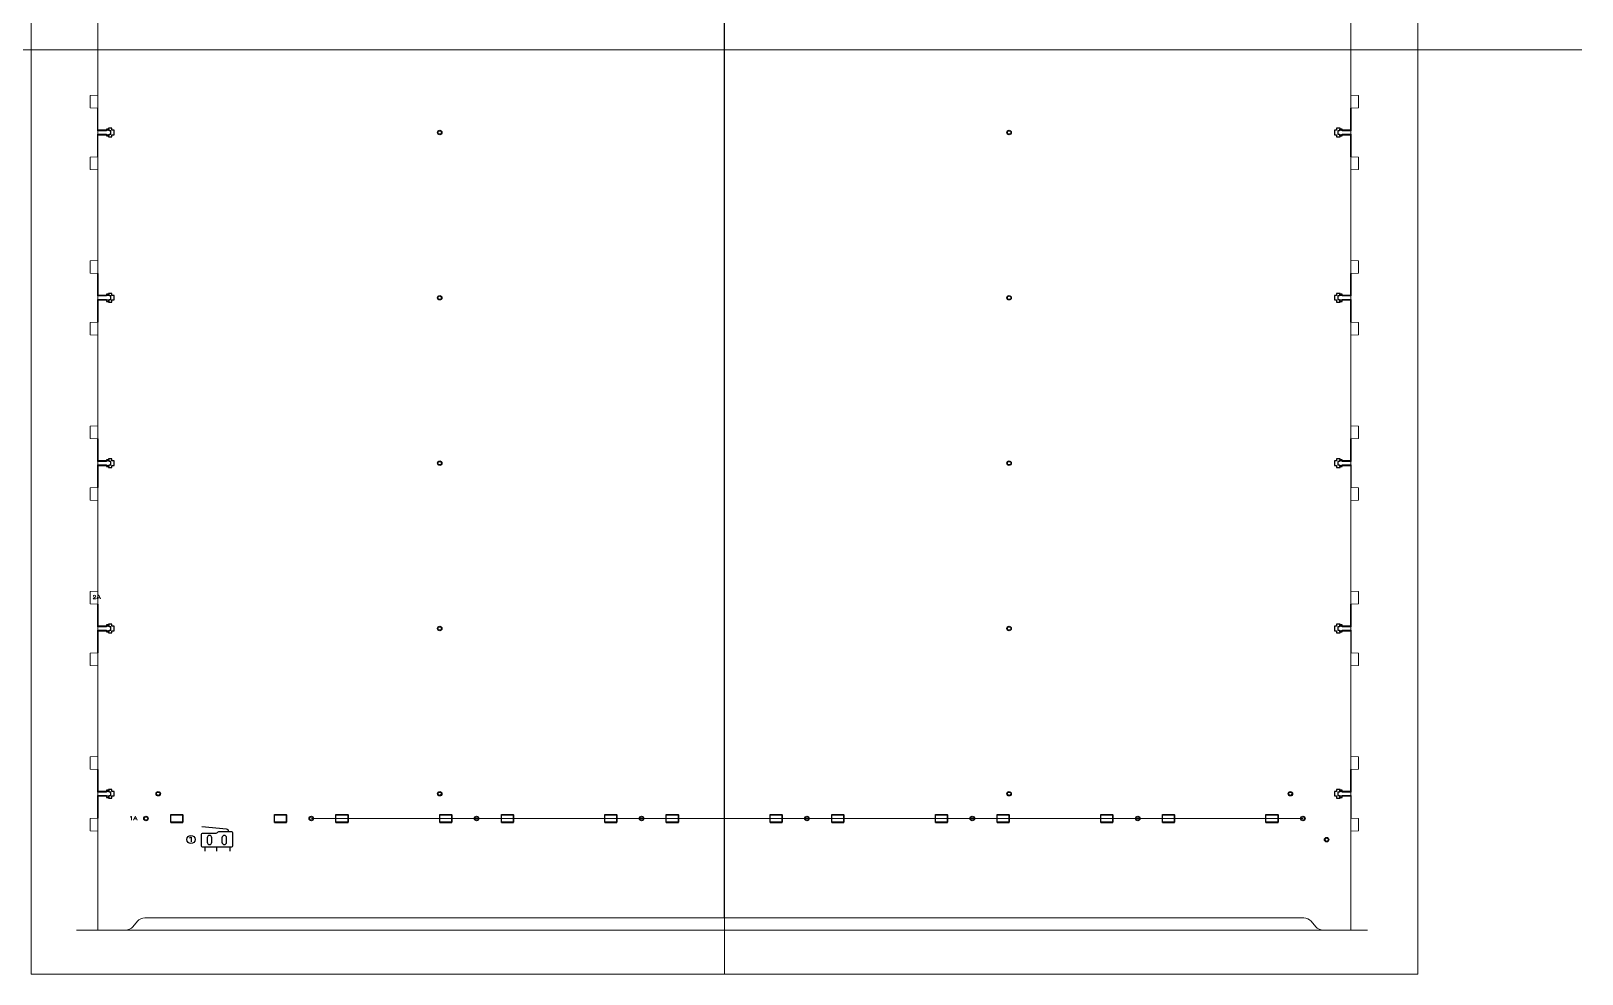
# Model space of a CAD drawing. Header units: millimetres. Extents: x -1949 to 1995, y -2739 to 1842.
# Drawn here: x 989 to 1995, y -593 to 19 of the extents above; entities that cross this region are included whole.
import ezdxf

# ---------------------------------------------------------------- set-up
doc = ezdxf.new("R2010")
doc.units = ezdxf.units.MM
doc.layers.get('0').update_dxf_attribs({"lineweight": 25, "true_color": 0xffffff})
for name, color, linetype, lineweight, true_color in [('Changed Parts', 3, 'Continuous', 25, 0x00ff00), ('Laser Table', 2, 'Continuous', 0, 0xffff00), ('New Back', 1, 'Continuous', 0, 0xff0000), ('New Back Text', 5, 'Continuous', 0, 0x0000ff), ('Origional Parts I have changed', 6, 'Continuous', 25, 0xff00ff), ('Referance lines', 2, 'Continuous', 0, 0xffff00)]:
    doc.layers.add(name, color=color, linetype=linetype, lineweight=lineweight, true_color=true_color)
doc.layers.add('CUTS', color=1, linetype='Continuous', true_color=0xff0000)
doc.layers.add('TEXT', color=5, linetype='Continuous', true_color=0x0000ff)

msp = doc.modelspace()

# ---------------------------------------------------------------- linework, layer by layer
msp.add_line((1438.6, -556.3), (1438.6, 578.7))
at = {"layer": 'Changed Parts'}
for p, q in [((1031.9, -45), (1031.9, -30.7)), ((1845.2, -45), (1845.2, -30.7)), ((1031.9, -62.2), (1031.9, -47.9)), ((1845.2, -62.2), (1845.2, -47.9)), ((1031.9, -138), (1031.9, -152.4)), ((1845.2, -152.4), (1845.2, -138)), ((1031.9, -155.2), (1031.9, -169.6)), ((1845.2, -169.6), (1845.2, -155.2)), ((1031.9, -245.3), (1031.9, -259.7)), ((1845.2, -259.7), (1845.2, -245.3)), ((1031.9, -262.6), (1031.9, -276.9)), ((1845.2, -262.6), (1845.2, -276.9)), ((1031.9, -352.7), (1031.9, -367)), ((1845.2, -367), (1845.2, -352.7)), ((1031.9, -369.9), (1031.9, -384.2)), ((1845.2, -369.9), (1845.2, -384.3)), ((1031.9, -460), (1031.9, -474.4)), ((1845.2, -474.4), (1845.2, -460)), ((1031.9, -477.2), (1031.9, -491.6)), ((1845.2, -477.2), (1845.2, -491.6)), ((1079.2, -494.5), (1079.2, -489.3)), ((1079.2, -489.3), (1087.1, -489.3)), ((1087.1, -494.5), (1087.1, -489.3)), ((1146.5, -494.5), (1146.5, -489.3)), ((1146.5, -489.3), (1154.4, -489.3)), ((1154.4, -494.5), (1154.4, -489.3)), ((1186.5, -494.5), (1186.5, -489.3)), ((1186.5, -489.3), (1194.4, -489.3)), ((1194.4, -494.5), (1194.4, -489.3)), ((1253.9, -494.5), (1253.9, -489.3)), ((1253.9, -489.3), (1261.7, -489.3)), ((1261.7, -494.5), (1261.7, -489.3)), ((1293.9, -494.5), (1293.9, -489.3)), ((1293.9, -489.3), (1301.7, -489.3)), ((1301.7, -494.5), (1301.7, -489.3)), ((1360.9, -494.5), (1360.9, -489.3)), ((1360.9, -489.3), (1368.8, -489.3)), ((1368.8, -494.5), (1368.8, -489.3)), ((1400.9, -494.5), (1400.9, -489.3)), ((1400.9, -489.3), (1408.8, -489.3)), ((1408.8, -494.5), (1408.8, -489.3)), ((1468.3, -494.5), (1468.3, -489.3)), ((1468.3, -489.3), (1476.1, -489.3)), ((1476.1, -494.5), (1476.1, -489.3)), ((1508.3, -494.5), (1508.3, -489.3)), ((1508.3, -489.3), (1516.1, -489.3)), ((1516.1, -494.5), (1516.1, -489.3)), ((1575.6, -494.5), (1575.6, -489.3)), ((1575.6, -489.3), (1583.5, -489.3)), ((1583.5, -494.5), (1583.5, -489.3)), ((1615.6, -494.5), (1615.6, -489.3)), ((1615.6, -489.3), (1623.5, -489.3)), ((1623.5, -494.5), (1623.5, -489.3)), ((1682.9, -494.5), (1682.9, -489.3)), ((1682.9, -489.3), (1690.8, -489.3)), ((1690.8, -494.5), (1690.8, -489.3)), ((1722.9, -494.5), (1722.9, -489.3)), ((1722.9, -489.3), (1730.8, -489.3)), ((1730.8, -494.5), (1730.8, -489.3)), ((1790.1, -494.5), (1790.1, -489.3)), ((1790.1, -489.3), (1798, -489.3)), ((1798, -494.5), (1798, -489.3)), ((1079.2, -494.5), (1087.1, -494.5)), ((1146.5, -494.5), (1154.4, -494.5)), ((1186.5, -494.5), (1194.4, -494.5)), ((1253.9, -494.5), (1261.7, -494.5)), ((1293.9, -494.5), (1301.7, -494.5)), ((1360.9, -494.5), (1368.8, -494.5)), ((1400.9, -494.5), (1408.8, -494.5)), ((1468.3, -494.5), (1476.1, -494.5)), ((1508.3, -494.5), (1516.1, -494.5)), ((1575.6, -494.5), (1583.5, -494.5)), ((1615.6, -494.5), (1623.5, -494.5)), ((1682.9, -494.5), (1690.8, -494.5)), ((1722.9, -494.5), (1730.8, -494.5)), ((1790.1, -494.5), (1798, -494.5))]:
    msp.add_line(p, q, dxfattribs=at)
at = {"layer": 'Changed Parts', "color": 3, "true_color": 0x00ff00}
for p, q in [((1038.9, -45), (1031.9, -45)), ((1031.9, -47.9), (1038.9, -47.9)), ((1041.1, -43.6), (1038.9, -43.6)), ((1038.9, -43.6), (1038.9, -45)), ((1038.9, -47.9), (1038.9, -49.3)), ((1038.9, -49.3), (1041.1, -49.3)), ((1041.1, -45), (1041.1, -43.6)), ((1042.5, -45), (1041.1, -45)), ((1041.1, -49.3), (1041.1, -47.9)), ((1041.1, -47.9), (1042.5, -47.9)), ((1042.5, -47.9), (1042.5, -45)), ((1836, -45), (1834.5, -45)), ((1834.5, -45), (1834.5, -47.9)), ((1834.5, -47.9), (1836, -47.9)), ((1838.2, -43.6), (1836, -43.6)), ((1836, -43.6), (1836, -45)), ((1836, -47.9), (1836, -49.3)), ((1836, -49.3), (1838.2, -49.3)), ((1838.2, -45), (1838.2, -43.6)), ((1845.2, -45), (1838.2, -45)), ((1838.2, -49.3), (1838.2, -47.9)), ((1838.2, -47.9), (1845.2, -47.9)), ((1041.1, -151), (1038.9, -151)), ((1038.9, -151), (1038.9, -152.4)), ((1041.1, -152.4), (1041.1, -151)), ((1838.2, -151), (1836, -151)), ((1836, -151), (1836, -152.4)), ((1838.2, -152.4), (1838.2, -151)), ((1038.9, -152.4), (1031.9, -152.4)), ((1031.9, -155.2), (1038.9, -155.2)), ((1038.9, -155.2), (1038.9, -156.6)), ((1038.9, -156.6), (1041.1, -156.6)), ((1042.5, -152.4), (1041.1, -152.4)), ((1041.1, -156.6), (1041.1, -155.2)), ((1041.1, -155.2), (1042.5, -155.2)), ((1042.5, -155.2), (1042.5, -152.4)), ((1836, -152.4), (1834.5, -152.4)), ((1834.5, -152.4), (1834.5, -155.2)), ((1834.5, -155.2), (1836, -155.2)), ((1836, -155.2), (1836, -156.6)), ((1836, -156.6), (1838.2, -156.6)), ((1845.2, -152.4), (1838.2, -152.4)), ((1838.2, -156.6), (1838.2, -155.2)), ((1838.2, -155.2), (1845.2, -155.2)), ((1038.9, -259.7), (1031.9, -259.7)), ((1041.1, -258.3), (1038.9, -258.3)), ((1038.9, -258.3), (1038.9, -259.7)), ((1041.1, -259.7), (1041.1, -258.3)), ((1042.5, -259.7), (1041.1, -259.7)), ((1042.5, -262.6), (1042.5, -259.7)), ((1836, -259.7), (1834.5, -259.7)), ((1834.5, -259.7), (1834.5, -262.6)), ((1836, -258.3), (1836, -259.7)), ((1838.2, -258.3), (1836, -258.3)), ((1838.2, -259.7), (1838.2, -258.3)), ((1845.2, -259.7), (1838.2, -259.7)), ((1031.9, -262.6), (1038.9, -262.6)), ((1038.9, -262.6), (1038.9, -264)), ((1038.9, -264), (1041.1, -264)), ((1041.1, -264), (1041.1, -262.6)), ((1041.1, -262.6), (1042.5, -262.6)), ((1834.5, -262.6), (1836, -262.6)), ((1836, -262.6), (1836, -264)), ((1836, -264), (1838.2, -264)), ((1838.2, -264), (1838.2, -262.6)), ((1838.2, -262.6), (1845.2, -262.6)), ((1038.9, -367), (1031.9, -367)), ((1031.9, -369.9), (1038.9, -369.9)), ((1041.1, -365.6), (1038.9, -365.6)), ((1038.9, -365.6), (1038.9, -367)), ((1038.9, -369.9), (1038.9, -371.3)), ((1038.9, -371.3), (1041.1, -371.3)), ((1041.1, -367), (1041.1, -365.6)), ((1042.5, -367), (1041.1, -367)), ((1041.1, -371.3), (1041.1, -369.9)), ((1041.1, -369.9), (1042.5, -369.9)), ((1042.5, -369.9), (1042.5, -367)), ((1836, -367), (1834.5, -367)), ((1834.5, -367), (1834.5, -369.9)), ((1834.5, -369.9), (1836, -369.9)), ((1838.2, -365.6), (1836, -365.6)), ((1836, -365.6), (1836, -367)), ((1836, -369.9), (1836, -371.3)), ((1836, -371.3), (1838.2, -371.3)), ((1838.2, -367), (1838.2, -365.6)), ((1845.2, -367), (1838.2, -367)), ((1838.2, -371.3), (1838.2, -369.9)), ((1838.2, -369.9), (1845.2, -369.9)), ((1041.1, -473), (1038.9, -473)), ((1038.9, -473), (1038.9, -474.4)), ((1041.1, -474.4), (1041.1, -473)), ((1838.2, -473), (1836, -473)), ((1836, -473), (1836, -474.4)), ((1838.2, -474.4), (1838.2, -473)), ((1038.9, -474.4), (1031.9, -474.4)), ((1031.9, -477.2), (1038.9, -477.2)), ((1038.9, -477.2), (1038.9, -478.6)), ((1038.9, -478.6), (1041.1, -478.6)), ((1042.5, -474.4), (1041.1, -474.4)), ((1041.1, -478.6), (1041.1, -477.2)), ((1041.1, -477.2), (1042.5, -477.2)), ((1042.5, -477.2), (1042.5, -474.4)), ((1836, -474.4), (1834.5, -474.4)), ((1834.5, -474.4), (1834.5, -477.2)), ((1834.5, -477.2), (1836, -477.2)), ((1836, -477.2), (1836, -478.6)), ((1836, -478.6), (1838.2, -478.6)), ((1845.2, -474.4), (1838.2, -474.4)), ((1838.2, -478.6), (1838.2, -477.2)), ((1838.2, -477.2), (1845.2, -477.2))]:
    msp.add_line(p, q, dxfattribs=at)
for points in [[(1252.4, -46.4), (1252.4, -45.7), (1253, -45), (1253.8, -45)], [(1253.8, -47.9), (1253, -47.9), (1252.4, -47.2), (1252.4, -46.4)], [(1253.8, -45), (1254.6, -45), (1255.2, -45.7), (1255.2, -46.4)], [(1255.2, -46.4), (1255.2, -47.2), (1254.6, -47.9), (1253.8, -47.9)], [(1622, -46.4), (1622, -45.7), (1622.6, -45), (1623.4, -45)], [(1623.4, -47.9), (1622.6, -47.9), (1622, -47.2), (1622, -46.4)], [(1623.4, -45), (1624.2, -45), (1624.8, -45.7), (1624.8, -46.4)], [(1624.8, -46.4), (1624.8, -47.2), (1624.2, -47.9), (1623.4, -47.9)], [(1252.4, -153.8), (1252.4, -153), (1253, -152.4), (1253.8, -152.4)], [(1253.8, -155.2), (1253, -155.2), (1252.4, -154.6), (1252.4, -153.8)], [(1253.8, -152.4), (1254.6, -152.4), (1255.2, -153), (1255.2, -153.8)], [(1255.2, -153.8), (1255.2, -154.6), (1254.6, -155.2), (1253.8, -155.2)], [(1622, -153.8), (1622, -153), (1622.6, -152.4), (1623.4, -152.4)], [(1623.4, -155.2), (1622.6, -155.2), (1622, -154.6), (1622, -153.8)], [(1623.4, -152.4), (1624.2, -152.4), (1624.8, -153), (1624.8, -153.8)], [(1624.8, -153.8), (1624.8, -154.6), (1624.2, -155.2), (1623.4, -155.2)], [(1252.4, -261.1), (1252.4, -260.3), (1253, -259.7), (1253.8, -259.7)], [(1253.8, -262.6), (1253, -262.6), (1252.4, -261.9), (1252.4, -261.1)], [(1253.8, -259.7), (1254.6, -259.7), (1255.2, -260.3), (1255.2, -261.1)], [(1255.2, -261.1), (1255.2, -261.9), (1254.6, -262.6), (1253.8, -262.6)], [(1622, -261.1), (1622, -260.3), (1622.6, -259.7), (1623.4, -259.7)], [(1623.4, -262.6), (1622.6, -262.6), (1622, -261.9), (1622, -261.1)], [(1623.4, -259.7), (1624.2, -259.7), (1624.8, -260.3), (1624.8, -261.1)], [(1624.8, -261.1), (1624.8, -261.9), (1624.2, -262.6), (1623.4, -262.6)], [(1252.4, -368.5), (1252.4, -367.7), (1253, -367), (1253.8, -367)], [(1253.8, -369.9), (1253, -369.9), (1252.4, -369.3), (1252.4, -368.5)], [(1253.8, -367), (1254.6, -367), (1255.2, -367.7), (1255.2, -368.5)], [(1255.2, -368.5), (1255.2, -369.3), (1254.6, -369.9), (1253.8, -369.9)], [(1622, -368.5), (1622, -367.7), (1622.6, -367), (1623.4, -367)], [(1623.4, -369.9), (1622.6, -369.9), (1622, -369.3), (1622, -368.5)], [(1623.4, -367), (1624.2, -367), (1624.8, -367.7), (1624.8, -368.5)], [(1624.8, -368.5), (1624.8, -369.3), (1624.2, -369.9), (1623.4, -369.9)], [(1069.7, -475.8), (1069.7, -475), (1070.3, -474.4), (1071.1, -474.4)], [(1071.1, -477.2), (1070.3, -477.2), (1069.7, -476.6), (1069.7, -475.8)], [(1071.1, -474.4), (1071.9, -474.4), (1072.5, -475), (1072.5, -475.8)], [(1072.5, -475.8), (1072.5, -476.6), (1071.9, -477.2), (1071.1, -477.2)], [(1252.4, -475.8), (1252.4, -475), (1253, -474.4), (1253.8, -474.4)], [(1253.8, -477.2), (1253, -477.2), (1252.4, -476.6), (1252.4, -475.8)], [(1253.8, -474.4), (1254.6, -474.4), (1255.2, -475), (1255.2, -475.8)], [(1255.2, -475.8), (1255.2, -476.6), (1254.6, -477.2), (1253.8, -477.2)], [(1622, -475.8), (1622, -475), (1622.6, -474.4), (1623.4, -474.4)], [(1623.4, -477.2), (1622.6, -477.2), (1622, -476.6), (1622, -475.8)], [(1623.4, -474.4), (1624.2, -474.4), (1624.8, -475), (1624.8, -475.8)], [(1624.8, -475.8), (1624.8, -476.6), (1624.2, -477.2), (1623.4, -477.2)], [(1804.6, -475.8), (1804.6, -475), (1805.2, -474.4), (1806, -474.4)], [(1806, -477.2), (1805.2, -477.2), (1804.6, -476.6), (1804.6, -475.8)], [(1806, -474.4), (1806.8, -474.4), (1807.4, -475), (1807.4, -475.8)], [(1807.4, -475.8), (1807.4, -476.6), (1806.8, -477.2), (1806, -477.2)], [(1061.7, -491.9), (1061.7, -491.1), (1062.3, -490.4), (1063.1, -490.4)], [(1063.1, -493.3), (1062.3, -493.3), (1061.7, -492.7), (1061.7, -491.9)], [(1063.1, -490.4), (1063.9, -490.4), (1064.5, -491.1), (1064.5, -491.9)], [(1064.5, -491.9), (1064.5, -492.7), (1063.9, -493.3), (1063.1, -493.3)], [(1169, -491.9), (1169, -491.1), (1169.7, -490.4), (1170.5, -490.4)], [(1170.5, -493.3), (1169.7, -493.3), (1169, -492.7), (1169, -491.9)], [(1170.5, -490.4), (1171.2, -490.4), (1171.9, -491.1), (1171.9, -491.9)], [(1171.9, -491.9), (1171.9, -492.7), (1171.2, -493.3), (1170.5, -493.3)], [(1276.4, -491.9), (1276.4, -491.1), (1277, -490.4), (1277.8, -490.4)], [(1277.8, -493.3), (1277, -493.3), (1276.4, -492.7), (1276.4, -491.9)], [(1277.8, -490.4), (1278.6, -490.4), (1279.2, -491.1), (1279.2, -491.9)], [(1279.2, -491.9), (1279.2, -492.7), (1278.6, -493.3), (1277.8, -493.3)], [(1383.4, -491.9), (1383.4, -491.1), (1384.1, -490.4), (1384.9, -490.4)], [(1384.9, -493.3), (1384.1, -493.3), (1383.4, -492.7), (1383.4, -491.9)], [(1384.9, -490.4), (1385.6, -490.4), (1386.3, -491.1), (1386.3, -491.9)], [(1386.3, -491.9), (1386.3, -492.7), (1385.6, -493.3), (1384.9, -493.3)], [(1490.8, -491.9), (1490.8, -491.1), (1491.4, -490.4), (1492.2, -490.4)], [(1492.2, -493.3), (1491.4, -493.3), (1490.8, -492.7), (1490.8, -491.9)], [(1492.2, -490.4), (1493, -490.4), (1493.6, -491.1), (1493.6, -491.9)], [(1493.6, -491.9), (1493.6, -492.7), (1493, -493.3), (1492.2, -493.3)], [(1598.1, -491.9), (1598.1, -491.1), (1598.8, -490.4), (1599.5, -490.4)], [(1599.5, -493.3), (1598.8, -493.3), (1598.1, -492.7), (1598.1, -491.9)], [(1599.5, -490.4), (1600.3, -490.4), (1601, -491.1), (1601, -491.9)], [(1601, -491.9), (1601, -492.7), (1600.3, -493.3), (1599.5, -493.3)], [(1705.5, -491.9), (1705.5, -491.1), (1706.1, -490.4), (1706.9, -490.4)], [(1706.9, -493.3), (1706.1, -493.3), (1705.5, -492.7), (1705.5, -491.9)], [(1706.9, -490.4), (1707.7, -490.4), (1708.3, -491.1), (1708.3, -491.9)], [(1708.3, -491.9), (1708.3, -492.7), (1707.7, -493.3), (1706.9, -493.3)], [(1812.6, -491.9), (1812.6, -491.1), (1813.3, -490.4), (1814.1, -490.4)], [(1814.1, -493.3), (1813.3, -493.3), (1812.6, -492.7), (1812.6, -491.9)], [(1814.1, -490.4), (1814.8, -490.4), (1815.5, -491.1), (1815.5, -491.9)], [(1815.5, -491.9), (1815.5, -492.7), (1814.8, -493.3), (1814.1, -493.3)], [(1828.1, -505.6), (1828.1, -504.8), (1828.7, -504.1), (1829.5, -504.1)], [(1829.5, -507), (1828.7, -507), (1828.1, -506.4), (1828.1, -505.6)], [(1829.5, -504.1), (1830.3, -504.1), (1830.9, -504.8), (1830.9, -505.6)], [(1830.9, -505.6), (1830.9, -506.4), (1830.3, -507), (1829.5, -507)]]:
    msp.add_open_spline(points, degree=3, dxfattribs=at)
at = {"layer": 'CUTS', "color": 1, "true_color": 0xff0000}
for points in [[(1102.9, -504.3), (1102.9, -507.3)], [(1105.9, -507.3), (1105.9, -504.3), (1105.9, -504.3)], [(1112.5, -504.3), (1112.5, -507.3)], [(1115.5, -507.3), (1115.5, -504.3), (1115.5, -504.3)]]:
    msp.add_lwpolyline(points, dxfattribs=at)
for points in [[(1104.4, -502.8), (1103.6, -502.8), (1102.9, -503.4), (1102.9, -504.3)], [(1105.9, -504.3), (1105.9, -503.4), (1105.3, -502.8), (1104.4, -502.8)], [(1114, -502.8), (1113.2, -502.8), (1112.5, -503.4), (1112.5, -504.3)], [(1115.5, -504.3), (1115.5, -503.4), (1114.9, -502.8), (1114, -502.8)], [(1102.9, -507.3), (1102.9, -508.1), (1103.6, -508.8), (1104.4, -508.8)], [(1104.4, -508.8), (1105.3, -508.8), (1105.9, -508.1), (1105.9, -507.3)], [(1112.5, -507.3), (1112.5, -508.1), (1113.2, -508.8), (1114, -508.8)], [(1114, -508.8), (1114.9, -508.8), (1115.5, -508.1), (1115.5, -507.3)]]:
    msp.add_open_spline(points, degree=3, dxfattribs=at)
at = {"layer": 'Laser Table', "color": 2, "true_color": 0xffff00}
for p, q in [((988.6, -592.8), (988.6, 607.2)), ((1888.6, -592.8), (1888.6, 607.2)), ((1888.6, -592.8), (988.6, -592.8))]:
    msp.add_line(p, q, dxfattribs=at)
at = {"layer": 'New Back', "color": 1, "true_color": 0xff0000}
for p, q in [((1031.9, -22.2), (1031.9, 36.7)), ((1845.2, 36.7), (1845.2, -22.2)), ((1027, -22.4), (1031.9, -22.2)), ((1027, -30.4), (1027, -22.4)), ((1845.2, -22.2), (1850.1, -22.4)), ((1850.1, -22.4), (1850.1, -30.5)), ((1031.9, -30.7), (1027, -30.4)), ((1850.1, -30.5), (1845.2, -30.7)), ((1027, -62.4), (1031.9, -62.2)), ((1027, -70.5), (1027, -62.4)), ((1031.9, -70.7), (1027, -70.5)), ((1845.2, -62.2), (1850.1, -62.4)), ((1850.1, -62.4), (1850.1, -70.5)), ((1031.9, -129.6), (1031.9, -70.7)), ((1850.1, -70.5), (1845.2, -70.7)), ((1845.2, -70.7), (1845.2, -129.6)), ((1027, -129.8), (1031.9, -129.6)), ((1027, -137.8), (1027, -129.8)), ((1845.2, -129.6), (1850.1, -129.8)), ((1850.1, -129.8), (1850.1, -137.8)), ((1031.9, -138), (1027, -137.8)), ((1850.1, -137.8), (1845.2, -138)), ((1027, -169.8), (1031.9, -169.6)), ((1027, -177.8), (1027, -169.8)), ((1845.2, -169.6), (1850.1, -169.8)), ((1850.1, -169.8), (1850.1, -177.8)), ((1031.9, -178), (1027, -177.8)), ((1031.9, -236.9), (1031.9, -178)), ((1850.1, -177.8), (1845.2, -178)), ((1845.2, -178), (1845.2, -236.9)), ((1027, -237.1), (1031.9, -236.9)), ((1027, -245.1), (1027, -237.1)), ((1845.2, -236.9), (1850.1, -237.1)), ((1850.1, -237.1), (1850.1, -245.1)), ((1031.9, -245.3), (1027, -245.1)), ((1850.1, -245.1), (1845.2, -245.3)), ((1027, -277.1), (1031.9, -276.9)), ((1027, -285.1), (1027, -277.1)), ((1845.2, -276.9), (1850.1, -277.1)), ((1850.1, -277.1), (1850.1, -285.2)), ((1031.9, -285.3), (1027, -285.1)), ((1031.9, -344.2), (1031.9, -285.3)), ((1850.1, -285.2), (1845.2, -285.4)), ((1845.2, -285.4), (1845.2, -344.3)), ((1027, -344.4), (1031.9, -344.2)), ((1027, -352.5), (1027, -344.4)), ((1845.2, -344.3), (1850.1, -344.5)), ((1850.1, -344.5), (1850.1, -352.5)), ((1031.9, -352.7), (1027, -352.5)), ((1850.1, -352.5), (1845.2, -352.7)), ((1027, -384.4), (1031.9, -384.2)), ((1027, -392.5), (1027, -384.4)), ((1031.9, -392.7), (1027, -392.5)), ((1845.2, -384.3), (1850.1, -384.5)), ((1850.1, -392.5), (1845.2, -392.7)), ((1850.1, -384.5), (1850.1, -392.5)), ((1031.9, -451.6), (1031.9, -392.7)), ((1845.2, -392.7), (1845.2, -451.6)), ((1027, -451.8), (1031.9, -451.6)), ((1027, -459.8), (1027, -451.8)), ((1845.2, -451.6), (1850.1, -451.8)), ((1850.1, -451.8), (1850.1, -459.8)), ((1031.9, -460), (1027, -459.8)), ((1850.1, -459.8), (1845.2, -460)), ((1027, -491.8), (1031.9, -491.6)), ((1027, -499.8), (1027, -491.8)), ((1845.2, -491.6), (1850.1, -491.8)), ((1850.1, -491.8), (1850.1, -499.8)), ((1031.9, -500), (1027, -499.8)), ((1031.9, -500), (1031.9, -539.4)), ((1850.1, -499.8), (1845.2, -500)), ((1845.2, -500), (1845.2, -539.4)), ((1031.9, -539.4), (1031.9, -564.3)), ((1845.2, -564.3), (1845.2, -539.4)), ((1062.4, -556.3), (1814.7, -556.3)), ((1031.9, -564.3), (1050, -564.3))]:
    msp.add_line(p, q, dxfattribs=at)
for points in [[(1054.6, -562.1), (1057.7, -558.4)], [(1062.4, -556.3), (1262.4, -556.3)], [(1614.7, -556.3), (1814.7, -556.3)], [(1819.4, -558.4), (1822.5, -562.1)], [(1827.1, -564.3), (1845.2, -564.3), (1845.2, -564.3)]]:
    msp.add_lwpolyline(points, dxfattribs=at)
for points in [[(1050, -564.3), (1051.5, -564.3), (1053.6, -563.3), (1054.6, -562.1)], [(1057.7, -558.4), (1058.7, -557.3), (1060.8, -556.3), (1062.4, -556.3)], [(1814.7, -556.3), (1816.3, -556.3), (1818.4, -557.3), (1819.4, -558.4)], [(1822.5, -562.1), (1823.5, -563.3), (1825.6, -564.3), (1827.1, -564.3)]]:
    msp.add_open_spline(points, degree=3, dxfattribs=at)
at = {"layer": 'New Back Text', "color": 5, "true_color": 0x0000ff}
for points in [[(1028.9, -349.2), (1030.7, -349.2)], [(1030.1, -348.2), (1029.5, -348.5)], [(1031.3, -349.3), (1032.4, -346.9), (1032.5, -346.9), (1033.6, -349.3)], [(1033.2, -348.5), (1031.6, -348.5)], [(1053.6, -490.5), (1053.7, -490.5), (1053.7, -492.9)], [(1055.1, -492.9), (1056.2, -490.5), (1056.3, -490.5), (1057.4, -492.9)], [(1057, -492.1), (1055.4, -492.1)]]:
    msp.add_lwpolyline(points, dxfattribs=at)
for points in [[(1029.5, -348.5), (1029.1, -348.7), (1028.9, -348.9), (1028.9, -349.2)], [(1029, -347.6), (1029, -347.4), (1029, -346.8), (1029.8, -346.8)], [(1029.8, -346.8), (1030.5, -346.8), (1030.6, -347.2), (1030.6, -347.4)], [(1030.6, -347.4), (1030.6, -347.8), (1030.4, -348), (1030.1, -348.2)], [(1052.9, -491), (1053.2, -490.9), (1053.5, -490.7), (1053.6, -490.5)]]:
    msp.add_open_spline(points, degree=3, dxfattribs=at)
at = {"layer": 'Origional Parts I have changed', "color": 6, "true_color": 0xff00ff}
for p, q in [((1031.9, -45.3), (1031.9, -30.7)), ((1845.2, -30.7), (1845.2, -45.3)), ((1037.5, -45.3), (1031.9, -45.3)), ((1031.9, -62.2), (1031.9, -47.6)), ((1031.9, -47.6), (1037.5, -47.6)), ((1039.2, -44.2), (1037.5, -44.2)), ((1037.5, -44.2), (1037.5, -45.3)), ((1037.5, -47.6), (1037.5, -48.7)), ((1037.5, -48.7), (1039.2, -48.7)), ((1039.2, -45.3), (1039.2, -44.2)), ((1040.4, -45.3), (1039.2, -45.3)), ((1039.2, -48.7), (1039.2, -47.6)), ((1039.2, -47.6), (1040.4, -47.6)), ((1040.4, -47.6), (1040.4, -45.3)), ((1837.8, -45.3), (1836.7, -45.3)), ((1836.7, -45.3), (1836.7, -47.6)), ((1836.7, -47.6), (1837.8, -47.6)), ((1839.6, -44.2), (1837.8, -44.2)), ((1837.8, -44.2), (1837.8, -45.3)), ((1837.8, -47.6), (1837.8, -48.7)), ((1837.8, -48.7), (1839.6, -48.7)), ((1839.6, -45.3), (1839.6, -44.2)), ((1845.2, -45.3), (1839.6, -45.3)), ((1839.6, -48.7), (1839.6, -47.6)), ((1839.6, -47.6), (1845.2, -47.6)), ((1845.2, -47.6), (1845.2, -62.2)), ((1031.9, -152.6), (1031.9, -138)), ((1845.2, -138), (1845.2, -152.6)), ((1037.5, -152.6), (1031.9, -152.6)), ((1031.9, -169.6), (1031.9, -154.9)), ((1031.9, -154.9), (1037.5, -154.9)), ((1039.2, -151.5), (1037.5, -151.5)), ((1037.5, -151.5), (1037.5, -152.6)), ((1037.5, -154.9), (1037.5, -156.1)), ((1037.5, -156.1), (1039.2, -156.1)), ((1039.2, -152.6), (1039.2, -151.5)), ((1040.4, -152.6), (1039.2, -152.6)), ((1039.2, -156.1), (1039.2, -154.9)), ((1039.2, -154.9), (1040.4, -154.9)), ((1040.4, -154.9), (1040.4, -152.6)), ((1837.8, -152.6), (1836.7, -152.6)), ((1836.7, -152.6), (1836.7, -154.9)), ((1836.7, -154.9), (1837.8, -154.9)), ((1839.6, -151.5), (1837.8, -151.5)), ((1837.8, -151.5), (1837.8, -152.6)), ((1837.8, -154.9), (1837.8, -156.1)), ((1837.8, -156.1), (1839.6, -156.1)), ((1839.6, -152.6), (1839.6, -151.5)), ((1845.2, -152.6), (1839.6, -152.6)), ((1839.6, -156.1), (1839.6, -154.9)), ((1839.6, -154.9), (1845.2, -154.9)), ((1845.2, -154.9), (1845.2, -169.6)), ((1031.9, -260), (1031.9, -245.3)), ((1845.2, -245.3), (1845.2, -260)), ((1037.5, -260), (1031.9, -260)), ((1039.2, -258.9), (1037.5, -258.9)), ((1037.5, -258.9), (1037.5, -260)), ((1039.2, -260), (1039.2, -258.9)), ((1040.4, -260), (1039.2, -260)), ((1040.4, -262.3), (1040.4, -260)), ((1837.8, -260), (1836.7, -260)), ((1836.7, -260), (1836.7, -262.3)), ((1839.6, -258.9), (1837.8, -258.9)), ((1837.8, -258.9), (1837.8, -260)), ((1839.6, -260), (1839.6, -258.9)), ((1845.2, -260), (1839.6, -260)), ((1031.9, -276.9), (1031.9, -262.3)), ((1031.9, -262.3), (1037.5, -262.3)), ((1037.5, -262.3), (1037.5, -263.4)), ((1037.5, -263.4), (1039.2, -263.4)), ((1039.2, -263.4), (1039.2, -262.3)), ((1039.2, -262.3), (1040.4, -262.3)), ((1836.7, -262.3), (1837.8, -262.3)), ((1837.8, -262.3), (1837.8, -263.4)), ((1837.8, -263.4), (1839.6, -263.4)), ((1839.6, -263.4), (1839.6, -262.3)), ((1839.6, -262.3), (1845.2, -262.3)), ((1845.2, -262.3), (1845.2, -276.9)), ((1031.9, -367.3), (1031.9, -352.7)), ((1845.2, -352.7), (1845.2, -367.3)), ((1037.5, -367.3), (1031.9, -367.3)), ((1031.9, -384.2), (1031.9, -369.6)), ((1031.9, -369.6), (1037.5, -369.6)), ((1039.2, -366.2), (1037.5, -366.2)), ((1037.5, -366.2), (1037.5, -367.3)), ((1037.5, -369.6), (1037.5, -370.7)), ((1037.5, -370.7), (1039.2, -370.7)), ((1039.2, -367.3), (1039.2, -366.2)), ((1040.4, -367.3), (1039.2, -367.3)), ((1039.2, -370.7), (1039.2, -369.6)), ((1039.2, -369.6), (1040.4, -369.6)), ((1040.4, -369.6), (1040.4, -367.3)), ((1837.8, -367.3), (1836.7, -367.3)), ((1836.7, -367.3), (1836.7, -369.6)), ((1836.7, -369.6), (1837.8, -369.6)), ((1839.6, -366.2), (1837.8, -366.2)), ((1837.8, -366.2), (1837.8, -367.3)), ((1837.8, -369.6), (1837.8, -370.7)), ((1837.8, -370.7), (1839.6, -370.7)), ((1839.6, -367.3), (1839.6, -366.2)), ((1845.2, -367.3), (1839.6, -367.3)), ((1839.6, -370.7), (1839.6, -369.6)), ((1839.6, -369.6), (1845.2, -369.6)), ((1845.2, -369.6), (1845.2, -384.3)), ((1031.9, -474.7), (1031.9, -460)), ((1845.2, -460), (1845.2, -474.7)), ((1037.5, -474.7), (1031.9, -474.7)), ((1031.9, -491.6), (1031.9, -477)), ((1031.9, -477), (1037.5, -477)), ((1039.2, -473.5), (1037.5, -473.5)), ((1037.5, -473.5), (1037.5, -474.7)), ((1037.5, -477), (1037.5, -478.1)), ((1037.5, -478.1), (1039.2, -478.1)), ((1039.2, -474.7), (1039.2, -473.5)), ((1040.4, -474.7), (1039.2, -474.7)), ((1039.2, -478.1), (1039.2, -477)), ((1039.2, -477), (1040.4, -477)), ((1040.4, -477), (1040.4, -474.7)), ((1837.8, -474.7), (1836.7, -474.7)), ((1836.7, -474.7), (1836.7, -477)), ((1836.7, -477), (1837.8, -477)), ((1839.6, -473.5), (1837.8, -473.5)), ((1837.8, -473.5), (1837.8, -474.7)), ((1837.8, -477), (1837.8, -478.1)), ((1837.8, -478.1), (1839.6, -478.1)), ((1839.6, -474.7), (1839.6, -473.5)), ((1845.2, -474.7), (1839.6, -474.7)), ((1839.6, -478.1), (1839.6, -477)), ((1839.6, -477), (1845.2, -477)), ((1845.2, -477), (1845.2, -491.6))]:
    msp.add_line(p, q, dxfattribs=at)
for points in [[(1079.2, -489.4), (1087.1, -489.4), (1087.1, -494.3), (1079.2, -494.3), (1079.2, -489.4), (1079.2, -489.4)], [(1146.5, -489.4), (1154.4, -489.4), (1154.4, -494.3), (1146.5, -494.3), (1146.5, -489.4), (1146.5, -489.4)], [(1186.5, -489.4), (1194.4, -489.4), (1194.4, -494.3), (1186.5, -494.3), (1186.5, -489.4), (1186.5, -489.4)], [(1253.9, -489.4), (1261.7, -489.4), (1261.7, -494.3), (1253.9, -494.3), (1253.9, -489.4), (1253.9, -489.4)], [(1293.9, -489.4), (1301.7, -489.4), (1301.7, -494.3), (1293.9, -494.3), (1293.9, -489.4), (1293.9, -489.4)], [(1360.9, -489.4), (1368.8, -489.4), (1368.8, -494.3), (1360.9, -494.3), (1360.9, -489.4), (1360.9, -489.4)], [(1400.9, -489.4), (1408.8, -489.4), (1408.8, -494.3), (1400.9, -494.3), (1400.9, -489.4), (1400.9, -489.4)], [(1468.3, -489.4), (1476.1, -489.4), (1476.1, -494.3), (1468.3, -494.3), (1468.3, -489.4), (1468.3, -489.4)], [(1508.3, -489.4), (1516.1, -489.4), (1516.1, -494.3), (1508.3, -494.3), (1508.3, -489.4), (1508.3, -489.4)], [(1575.6, -489.4), (1583.5, -489.4), (1583.5, -494.3), (1575.6, -494.3), (1575.6, -489.4), (1575.6, -489.4)], [(1615.6, -489.4), (1623.5, -489.4), (1623.5, -494.3), (1615.6, -494.3), (1615.6, -489.4), (1615.6, -489.4)], [(1682.9, -489.4), (1690.8, -489.4), (1690.8, -494.3), (1682.9, -494.3), (1682.9, -489.4), (1682.9, -489.4)], [(1722.9, -489.4), (1730.8, -489.4), (1730.8, -494.3), (1722.9, -494.3), (1722.9, -489.4), (1722.9, -489.4)], [(1790.1, -489.4), (1798, -489.4), (1798, -494.3), (1790.1, -494.3), (1790.1, -489.4), (1790.1, -489.4)]]:
    msp.add_lwpolyline(points, dxfattribs=at)
for points in [[(1252.7, -46.4), (1252.7, -45.8), (1253.2, -45.3), (1253.8, -45.3)], [(1253.8, -47.6), (1253.2, -47.6), (1252.7, -47.1), (1252.7, -46.4)], [(1253.8, -45.3), (1254.4, -45.3), (1254.9, -45.8), (1254.9, -46.4)], [(1254.9, -46.4), (1254.9, -47.1), (1254.4, -47.6), (1253.8, -47.6)], [(1622.3, -46.4), (1622.3, -45.8), (1622.8, -45.3), (1623.4, -45.3)], [(1623.4, -47.6), (1622.8, -47.6), (1622.3, -47.1), (1622.3, -46.4)], [(1623.4, -45.3), (1624, -45.3), (1624.6, -45.8), (1624.6, -46.4)], [(1624.6, -46.4), (1624.6, -47.1), (1624, -47.6), (1623.4, -47.6)], [(1252.7, -153.8), (1252.7, -153.2), (1253.2, -152.6), (1253.8, -152.6)], [(1253.8, -154.9), (1253.2, -154.9), (1252.7, -154.4), (1252.7, -153.8)], [(1253.8, -152.6), (1254.4, -152.6), (1254.9, -153.2), (1254.9, -153.8)], [(1254.9, -153.8), (1254.9, -154.4), (1254.4, -154.9), (1253.8, -154.9)], [(1622.3, -153.8), (1622.3, -153.2), (1622.8, -152.6), (1623.4, -152.6)], [(1623.4, -154.9), (1622.8, -154.9), (1622.3, -154.4), (1622.3, -153.8)], [(1623.4, -152.6), (1624, -152.6), (1624.6, -153.2), (1624.6, -153.8)], [(1624.6, -153.8), (1624.6, -154.4), (1624, -154.9), (1623.4, -154.9)], [(1252.7, -261.1), (1252.7, -260.5), (1253.2, -260), (1253.8, -260)], [(1253.8, -262.3), (1253.2, -262.3), (1252.7, -261.8), (1252.7, -261.1)], [(1253.8, -260), (1254.4, -260), (1254.9, -260.5), (1254.9, -261.1)], [(1254.9, -261.1), (1254.9, -261.8), (1254.4, -262.3), (1253.8, -262.3)], [(1622.3, -261.1), (1622.3, -260.5), (1622.8, -260), (1623.4, -260)], [(1623.4, -262.3), (1622.8, -262.3), (1622.3, -261.8), (1622.3, -261.1)], [(1623.4, -260), (1624, -260), (1624.6, -260.5), (1624.6, -261.1)], [(1624.6, -261.1), (1624.6, -261.8), (1624, -262.3), (1623.4, -262.3)], [(1252.7, -368.5), (1252.7, -367.8), (1253.2, -367.3), (1253.8, -367.3)], [(1253.8, -369.6), (1253.2, -369.6), (1252.7, -369.1), (1252.7, -368.5)], [(1253.8, -367.3), (1254.4, -367.3), (1254.9, -367.8), (1254.9, -368.5)], [(1254.9, -368.5), (1254.9, -369.1), (1254.4, -369.6), (1253.8, -369.6)], [(1622.3, -368.5), (1622.3, -367.8), (1622.8, -367.3), (1623.4, -367.3)], [(1623.4, -369.6), (1622.8, -369.6), (1622.3, -369.1), (1622.3, -368.5)], [(1623.4, -367.3), (1624, -367.3), (1624.6, -367.8), (1624.6, -368.5)], [(1624.6, -368.5), (1624.6, -369.1), (1624, -369.6), (1623.4, -369.6)], [(1069.9, -475.8), (1069.9, -475.2), (1070.5, -474.7), (1071.1, -474.7)], [(1071.1, -476.9), (1070.5, -476.9), (1069.9, -476.4), (1069.9, -475.8)], [(1071.1, -474.7), (1071.7, -474.7), (1072.2, -475.2), (1072.2, -475.8)], [(1072.2, -475.8), (1072.2, -476.4), (1071.7, -476.9), (1071.1, -476.9)], [(1252.7, -475.8), (1252.7, -475.2), (1253.2, -474.7), (1253.8, -474.7)], [(1253.8, -476.9), (1253.2, -476.9), (1252.7, -476.4), (1252.7, -475.8)], [(1253.8, -474.7), (1254.4, -474.7), (1254.9, -475.2), (1254.9, -475.8)], [(1254.9, -475.8), (1254.9, -476.4), (1254.4, -476.9), (1253.8, -476.9)], [(1622.3, -475.8), (1622.3, -475.2), (1622.8, -474.7), (1623.4, -474.7)], [(1623.4, -476.9), (1622.8, -476.9), (1622.3, -476.4), (1622.3, -475.8)], [(1623.4, -474.7), (1624, -474.7), (1624.6, -475.2), (1624.6, -475.8)], [(1624.6, -475.8), (1624.6, -476.4), (1624, -476.9), (1623.4, -476.9)], [(1804.8, -475.8), (1804.8, -475.2), (1805.4, -474.7), (1806, -474.7)], [(1806, -476.9), (1805.4, -476.9), (1804.8, -476.4), (1804.8, -475.8)], [(1806, -474.7), (1806.6, -474.7), (1807.1, -475.2), (1807.1, -475.8)], [(1807.1, -475.8), (1807.1, -476.4), (1806.6, -476.9), (1806, -476.9)], [(1062, -491.9), (1062, -491.2), (1062.5, -490.7), (1063.1, -490.7)], [(1063.1, -493), (1062.5, -493), (1062, -492.5), (1062, -491.9)], [(1063.1, -490.7), (1063.7, -490.7), (1064.3, -491.2), (1064.3, -491.9)], [(1064.3, -491.9), (1064.3, -492.5), (1063.7, -493), (1063.1, -493)], [(1169.3, -491.9), (1169.3, -491.2), (1169.8, -490.7), (1170.5, -490.7)], [(1170.5, -493), (1169.8, -493), (1169.3, -492.5), (1169.3, -491.9)], [(1170.5, -490.7), (1171.1, -490.7), (1171.6, -491.2), (1171.6, -491.9)], [(1171.6, -491.9), (1171.6, -492.5), (1171.1, -493), (1170.5, -493)], [(1276.7, -491.9), (1276.7, -491.2), (1277.2, -490.7), (1277.8, -490.7)], [(1277.8, -493), (1277.2, -493), (1276.7, -492.5), (1276.7, -491.9)], [(1277.8, -490.7), (1278.4, -490.7), (1278.9, -491.2), (1278.9, -491.9)], [(1278.9, -491.9), (1278.9, -492.5), (1278.4, -493), (1277.8, -493)], [(1383.7, -491.9), (1383.7, -491.2), (1384.2, -490.7), (1384.9, -490.7)], [(1384.9, -493), (1384.2, -493), (1383.7, -492.5), (1383.7, -491.9)], [(1384.9, -490.7), (1385.5, -490.7), (1386, -491.2), (1386, -491.9)], [(1386, -491.9), (1386, -492.5), (1385.5, -493), (1384.9, -493)], [(1491.1, -491.9), (1491.1, -491.2), (1491.6, -490.7), (1492.2, -490.7)], [(1492.2, -493), (1491.6, -493), (1491.1, -492.5), (1491.1, -491.9)], [(1492.2, -490.7), (1492.8, -490.7), (1493.3, -491.2), (1493.3, -491.9)], [(1493.3, -491.9), (1493.3, -492.5), (1492.8, -493), (1492.2, -493)], [(1598.4, -491.9), (1598.4, -491.2), (1598.9, -490.7), (1599.5, -490.7)], [(1599.5, -493), (1598.9, -493), (1598.4, -492.5), (1598.4, -491.9)], [(1599.5, -490.7), (1600.2, -490.7), (1600.7, -491.2), (1600.7, -491.9)], [(1600.7, -491.9), (1600.7, -492.5), (1600.2, -493), (1599.5, -493)], [(1705.7, -491.9), (1705.7, -491.2), (1706.3, -490.7), (1706.9, -490.7)], [(1706.9, -493), (1706.3, -493), (1705.7, -492.5), (1705.7, -491.9)], [(1706.9, -490.7), (1707.5, -490.7), (1708, -491.2), (1708, -491.9)], [(1708, -491.9), (1708, -492.5), (1707.5, -493), (1706.9, -493)], [(1812.9, -491.9), (1812.9, -491.2), (1813.4, -490.7), (1814.1, -490.7)], [(1814.1, -493), (1813.4, -493), (1812.9, -492.5), (1812.9, -491.9)], [(1814.1, -490.7), (1814.7, -490.7), (1815.2, -491.2), (1815.2, -491.9)], [(1815.2, -491.9), (1815.2, -492.5), (1814.7, -493), (1814.1, -493)], [(1828.4, -505.6), (1828.4, -504.9), (1828.9, -504.4), (1829.5, -504.4)], [(1829.5, -506.7), (1828.9, -506.7), (1828.4, -506.2), (1828.4, -505.6)], [(1829.5, -504.4), (1830.1, -504.4), (1830.7, -504.9), (1830.7, -505.6)], [(1830.7, -505.6), (1830.7, -506.2), (1830.1, -506.7), (1829.5, -506.7)]]:
    msp.add_open_spline(points, degree=3, dxfattribs=at)
at = {"layer": 'Referance lines', "color": 2, "true_color": 0xffff00}
for p, q in [((1438.6, 607.2), (1438.6, -592.8)), ((1031.9, 578.7), (1031.9, -564.3)), ((1845.2, 578.7), (1845.2, -564.3)), ((1031.9, -539.4), (1031.9, 553.8)), ((1845.2, 553.8), (1845.2, -539.4)), ((881.9, 7.2), (1181.9, 7.2)), ((988.6, 7.2), (1888.6, 7.2)), ((1031.9, 7.2), (1845.2, 7.2)), ((1995.2, 7.2), (1695.2, 7.2)), ((1031.9, -564.3), (1031.9, -253.8)), ((1845.2, -253.8), (1845.2, -564.3)), ((1438.6, -545.5), (1438.6, -438.2)), ((1277.8, -491.9), (1170.5, -491.9)), ((1384.9, -491.9), (1277.5, -491.9)), ((1384.9, -491.9), (1492.2, -491.9)), ((1492.2, -491.9), (1599.6, -491.9)), ((1599.6, -491.9), (1706.9, -491.9)), ((1706.9, -491.9), (1814.2, -491.9)), ((1856.1, -564.3), (1018.1, -564.3)), ((1031.9, -564.3), (1845.2, -564.3)), ((1292.9, -564.3), (1031.9, -564.3)), ((1845.2, -564.3), (1584.2, -564.3))]:
    msp.add_line(p, q, dxfattribs=at)
at = {"layer": 'Referance lines'}
msp.add_line((1438.6, -556.3), (1438.6, 589.5), dxfattribs=at)
at = {"layer": 'TEXT', "color": 5, "true_color": 0x0000ff}
for points in [[(1099.3, -509.9), (1099.3, -501.9), (1099.3, -501.9)], [(1115.5, -498.8), (1099.4, -497.3)], [(1099.9, -501.3), (1108.7, -501.3)], [(1109.6, -500.9), (1109.7, -500.8)], [(1110.5, -500.3), (1118.7, -500.3)], [(1119.3, -500.9), (1119.3, -509.9)], [(1092.3, -503.9), (1092.4, -503.9), (1092.4, -506.9)], [(1118.7, -510.4), (1099.9, -510.4)], [(1101.4, -510.4), (1101.4, -513)], [(1109, -510.4), (1109, -513)], [(1117.6, -510.4), (1117.6, -513)]]:
    msp.add_lwpolyline(points, dxfattribs=at)
for points in [[(1089.7, -505.5), (1089.7, -504), (1090.9, -502.8), (1092.3, -502.8)], [(1092.3, -502.8), (1093.8, -502.8), (1095, -504), (1095, -505.5)], [(1099.3, -501.9), (1099.3, -501.6), (1099.6, -501.3), (1099.9, -501.3)], [(1108.7, -501.3), (1109, -501.3), (1109.4, -501.1), (1109.6, -500.9)], [(1109.7, -500.8), (1109.8, -500.6), (1110.2, -500.3), (1110.5, -500.3)], [(1116.8, -500.3), (1116.9, -499.5), (1116.3, -498.9), (1115.5, -498.8)], [(1118.7, -500.3), (1119, -500.3), (1119.3, -500.6), (1119.3, -500.9)], [(1092.3, -508.1), (1090.9, -508.1), (1089.7, -506.9), (1089.7, -505.5)], [(1091.4, -504.5), (1091.8, -504.3), (1092.1, -504.1), (1092.3, -503.9)], [(1095, -505.5), (1095, -506.9), (1093.8, -508.1), (1092.3, -508.1)], [(1099.9, -510.4), (1099.6, -510.4), (1099.3, -510.2), (1099.3, -509.9)], [(1119.3, -509.9), (1119.3, -510.2), (1119, -510.4), (1118.7, -510.4)]]:
    msp.add_open_spline(points, degree=3, dxfattribs=at)

doc.saveas('drawing.dxf')
